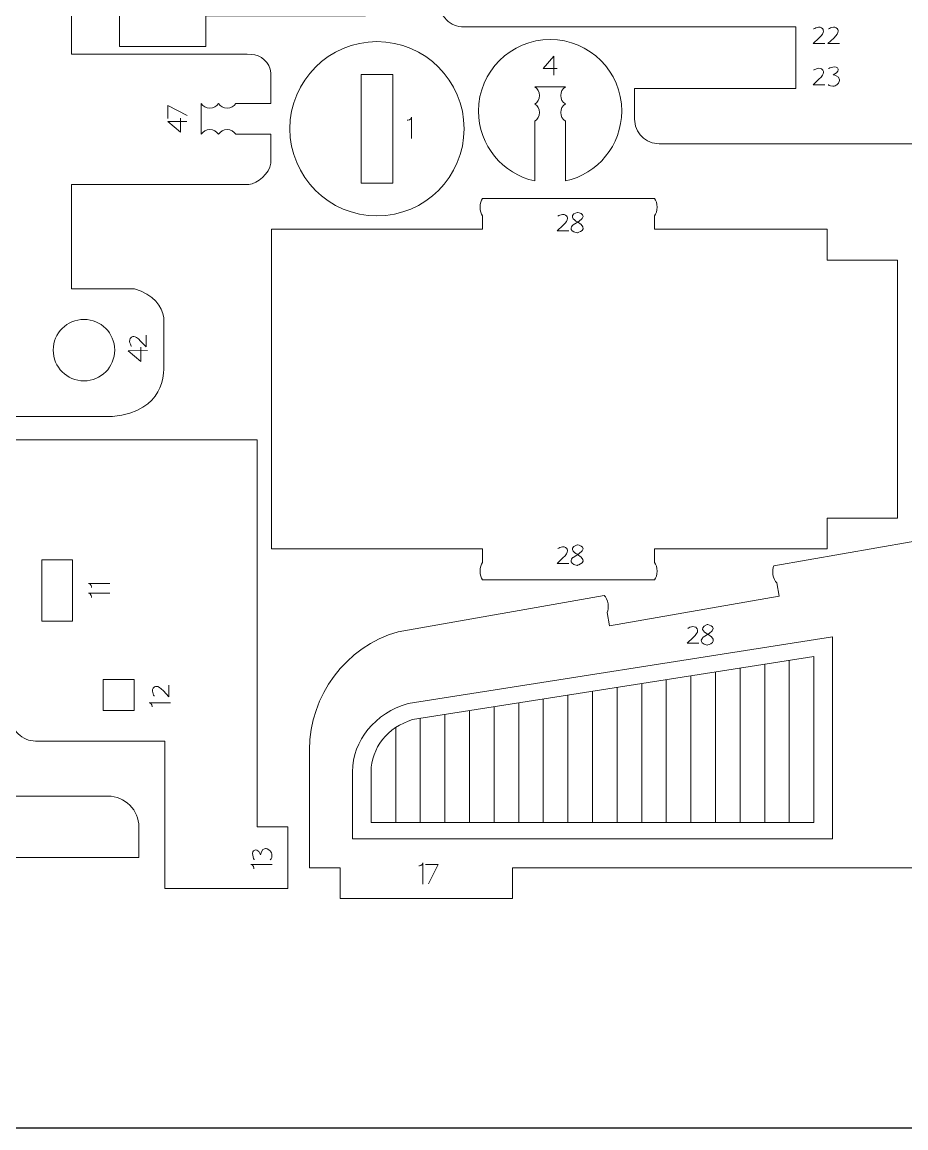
# Model space of a CAD drawing. Header units: centimetres. Extents: x -25 to 25, y -32.5 to 32.5.
# Drawn here: x -1.99 to 6.72, y -32.5 to -21.6 of the extents above; entities that cross this region are included whole.
import ezdxf

# ---------------------------------------------------------------- set-up
doc = ezdxf.new("R2010")
doc.units = ezdxf.units.CM
doc.header["$MEASUREMENT"] = 0
doc.layers.add('Capa 1', color=7, linetype='Continuous')

msp = doc.modelspace()

# ---------------------------------------------------------------- linework, layer by layer
at = {"layer": 'Capa 1', "color": 254}
msp.add_lwpolyline([(-25, -32.5), (25, -32.5), (25, 32.5), (-25, 32.5), (-25, -32.5)], close=True, dxfattribs=at)
at = {"layer": 'Capa 1', "color": 250, "lineweight": 20}
for points in [[(-1.49818, -21.91744), (-1.49818, -21.91744), (-1.49818, -12.53607), (-1.49818, -12.53607)], [(-0.22167, -22.40327), (-0.22167, -22.40327), (-0.22183, -22.70628), (-0.22183, -22.70628)], [(-4.51948, -25.7183), (-4.51948, -25.7183), (0.32824, -25.7183), (0.32824, -25.7183)]]:
    msp.add_open_spline(points, degree=3, dxfattribs=at)
at = {"layer": 'Capa 1', "color": 18, "lineweight": 9}
for points, knots in [([(4.0482, -17.89101), (4.0482, -17.89101), (4.0482, -17.58805), (4.0482, -17.58805), (4.0482, -17.58805), (4.04825, -17.52372), (4.07384, -17.46206), (4.11937, -17.41661), (4.11937, -17.41661), (4.16486, -17.37111), (4.22627, -17.34561), (4.2906, -17.34565), (4.2906, -17.34565), (4.2906, -17.34565), (7.33471, -17.34565), (7.33471, -17.34565), (7.33471, -17.34565), (7.39904, -17.34569), (7.4607, -17.37128), (7.50615, -17.41682), (7.50615, -17.41682), (7.5516, -17.46231), (7.57715, -17.52372), (7.57711, -17.58805), (7.57711, -17.58805), (7.57711, -17.58805), (7.57711, -22.55698), (7.57711, -22.55698), (7.57711, -22.55698), (7.57707, -22.62131), (7.55148, -22.68297), (7.50594, -22.72842), (7.50594, -22.72842), (7.46045, -22.77387), (7.39904, -22.79942), (7.33471, -22.79938), (7.33471, -22.79938), (7.33471, -22.79938), (4.2906, -22.79938), (4.2906, -22.79938), (4.2906, -22.79938), (4.22627, -22.79934), (4.16461, -22.77375), (4.11916, -22.72821), (4.11916, -22.72821), (4.07367, -22.68272), (4.04816, -22.62131), (4.0482, -22.55698), (4.0482, -22.55698), (4.0482, -22.55698), (4.0482, -22.25398), (4.0482, -22.25398), (4.0482, -22.25398), (4.0482, -22.25398), (5.63798, -22.25398), (5.63798, -22.25398), (5.63798, -22.25398), (5.63798, -22.25398), (5.63798, -21.64802), (5.63798, -21.64802), (5.63798, -21.64802), (5.63798, -21.64802), (2.36578, -21.64802), (2.36578, -21.64802), (2.36578, -21.64802), (2.30145, -21.64797), (2.23979, -21.62238), (2.19429, -21.57689), (2.19429, -21.57689), (2.14884, -21.53136), (2.12334, -21.46995), (2.12338, -21.40566), (2.12338, -21.40566), (2.12338, -21.40566), (2.12338, -18.73937), (2.12338, -18.73937), (2.12338, -18.73937), (2.12342, -18.67504), (2.14901, -18.61338), (2.19455, -18.56793), (2.19455, -18.56793), (2.24004, -18.52248), (2.30145, -18.49697), (2.36578, -18.49701), (2.36578, -18.49701), (2.36578, -18.49701), (5.63798, -18.49701), (5.63798, -18.49701), (5.63798, -18.49701), (5.63798, -18.49701), (5.63798, -17.89101), (5.63798, -17.89101), (5.63798, -17.89101), (5.63798, -17.89101), (4.0482, -17.89101), (4.0482, -17.89101)], [0, 0, 0, 0, 0.04, 0.04, 0.04, 0.04, 0.08, 0.08, 0.08, 0.08, 0.12, 0.12, 0.12, 0.12, 0.16, 0.16, 0.16, 0.16, 0.2, 0.2, 0.2, 0.2, 0.24, 0.24, 0.24, 0.24, 0.28, 0.28, 0.28, 0.28, 0.32, 0.32, 0.32, 0.32, 0.36, 0.36, 0.36, 0.36, 0.4, 0.4, 0.4, 0.4, 0.44, 0.44, 0.44, 0.44, 0.48, 0.48, 0.48, 0.48, 0.52, 0.52, 0.52, 0.52, 0.56, 0.56, 0.56, 0.56, 0.6, 0.6, 0.6, 0.6, 0.64, 0.64, 0.64, 0.64, 0.68, 0.68, 0.68, 0.68, 0.72, 0.72, 0.72, 0.72, 0.76, 0.76, 0.76, 0.76, 0.8, 0.8, 0.8, 0.8, 0.84, 0.84, 0.84, 0.84, 0.88, 0.88, 0.88, 0.88, 0.92, 0.92, 0.92, 0.92, 1, 1, 1, 1]), ([(5.42021, -26.9599), (5.42021, -26.9599), (7.45113, -26.60355), (7.45113, -26.60355), (7.45113, -26.60355), (7.45113, -26.60355), (8.55526, -22.48299), (8.55526, -22.48299), (8.55526, -22.48299), (8.55526, -22.48299), (8.33785, -21.90126), (8.33785, -21.90126), (8.33785, -21.90126), (8.30997, -21.82695), (8.32028, -21.74369), (8.36544, -21.67842), (8.36544, -21.67842), (8.41059, -21.61311), (8.48553, -21.57411), (8.56489, -21.57403), (8.56489, -21.57403), (8.56489, -21.57403), (13.26842, -21.57403), (13.26842, -21.57403), (13.26842, -21.57403), (13.33267, -21.57398), (13.39433, -21.59945), (13.43978, -21.64485), (13.43978, -21.64485), (13.48523, -21.69026), (13.51077, -21.75218), (13.51082, -21.81643), (13.51082, -21.81643), (13.51082, -21.81643), (13.51082, -21.87699), (13.51082, -21.87699), (13.51082, -21.87699), (13.51082, -21.87699), (11.93529, -21.87699), (11.93529, -21.87699), (11.93529, -21.87699), (11.93529, -21.87699), (11.93529, -22.17999), (11.93529, -22.17999), (11.93529, -22.17999), (11.93529, -22.17999), (13.51082, -22.17999), (13.51082, -22.17999), (13.51082, -22.17999), (13.51082, -22.17999), (13.51082, -26.39964), (13.51082, -26.39964), (13.51082, -26.39964), (13.51082, -26.42455), (13.52355, -26.44768), (13.54455, -26.46105), (13.54455, -26.46105), (13.54455, -26.46105), (14.1607, -26.85245), (14.1607, -26.85245), (14.1607, -26.85245), (14.51064, -27.07469), (14.72269, -27.46087), (14.72278, -27.87544), (14.72278, -27.87544), (14.72278, -27.87544), (14.72278, -29.9364), (14.72278, -29.9364), (14.72278, -29.9364), (14.72278, -29.9364), (13.51082, -29.9364), (13.51082, -29.9364), (13.51082, -29.9364), (13.51082, -29.9364), (13.51082, -29.08804), (13.51082, -29.08804), (13.51082, -29.08804), (13.51082, -29.08804), (13.20786, -29.08804), (13.20786, -29.08804), (13.20786, -29.08804), (13.20786, -29.08804), (13.20786, -29.9364), (13.20786, -29.9364), (13.20786, -29.9364), (13.20786, -29.9364), (12.84426, -29.9364), (12.84426, -29.9364), (12.84426, -29.9364), (12.84426, -29.9364), (12.84426, -30.2394), (12.84426, -30.2394), (12.84426, -30.2394), (12.84426, -30.2394), (11.14753, -30.2394), (11.14753, -30.2394), (11.14753, -30.2394), (11.14753, -30.2394), (11.14753, -29.9364), (11.14753, -29.9364), (11.14753, -29.9364), (11.14753, -29.9364), (7.75413, -29.9364), (7.75413, -29.9364), (7.75413, -29.9364), (7.75413, -29.9364), (7.75413, -29.08804), (7.75413, -29.08804), (7.75413, -29.08804), (7.75413, -29.08804), (7.45113, -29.08804), (7.45113, -29.08804), (7.45113, -29.08804), (7.45113, -29.08804), (7.45113, -29.9364), (7.45113, -29.9364), (7.45113, -29.9364), (7.45113, -29.9364), (2.8458, -29.9364), (2.8458, -29.9364), (2.8458, -29.9364), (2.8458, -29.9364), (2.8458, -30.2394), (2.8458, -30.2394), (2.8458, -30.2394), (2.8458, -30.2394), (1.14908, -30.2394), (1.14908, -30.2394), (1.14908, -30.2394), (1.14908, -30.2394), (1.14908, -29.9364), (1.14908, -29.9364), (1.14908, -29.9364), (1.14908, -29.9364), (0.84608, -29.9364), (0.84608, -29.9364), (0.84608, -29.9364), (0.84608, -29.9364), (0.84608, -28.77273), (0.84608, -28.77273), (0.84608, -28.77273), (0.84591, -28.23454), (1.20158, -27.76056), (1.71808, -27.60944), (1.71808, -27.60944), (1.71808, -27.60944), (3.74904, -27.2531), (3.74904, -27.2531)], [0, 0, 0, 0, 0.02631579, 0.02631579, 0.02631579, 0.02631579, 0.05263158, 0.05263158, 0.05263158, 0.05263158, 0.07894737, 0.07894737, 0.07894737, 0.07894737, 0.10526316, 0.10526316, 0.10526316, 0.10526316, 0.13157895, 0.13157895, 0.13157895, 0.13157895, 0.15789474, 0.15789474, 0.15789474, 0.15789474, 0.18421053, 0.18421053, 0.18421053, 0.18421053, 0.21052632, 0.21052632, 0.21052632, 0.21052632, 0.23684211, 0.23684211, 0.23684211, 0.23684211, 0.26315789, 0.26315789, 0.26315789, 0.26315789, 0.28947368, 0.28947368, 0.28947368, 0.28947368, 0.31578947, 0.31578947, 0.31578947, 0.31578947, 0.34210526, 0.34210526, 0.34210526, 0.34210526, 0.36842105, 0.36842105, 0.36842105, 0.36842105, 0.39473684, 0.39473684, 0.39473684, 0.39473684, 0.42105263, 0.42105263, 0.42105263, 0.42105263, 0.44736842, 0.44736842, 0.44736842, 0.44736842, 0.47368421, 0.47368421, 0.47368421, 0.47368421, 0.5, 0.5, 0.5, 0.5, 0.52631579, 0.52631579, 0.52631579, 0.52631579, 0.55263158, 0.55263158, 0.55263158, 0.55263158, 0.57894737, 0.57894737, 0.57894737, 0.57894737, 0.60526316, 0.60526316, 0.60526316, 0.60526316, 0.63157895, 0.63157895, 0.63157895, 0.63157895, 0.65789474, 0.65789474, 0.65789474, 0.65789474, 0.68421053, 0.68421053, 0.68421053, 0.68421053, 0.71052632, 0.71052632, 0.71052632, 0.71052632, 0.73684211, 0.73684211, 0.73684211, 0.73684211, 0.76315789, 0.76315789, 0.76315789, 0.76315789, 0.78947368, 0.78947368, 0.78947368, 0.78947368, 0.81578947, 0.81578947, 0.81578947, 0.81578947, 0.84210526, 0.84210526, 0.84210526, 0.84210526, 0.86842105, 0.86842105, 0.86842105, 0.86842105, 0.89473684, 0.89473684, 0.89473684, 0.89473684, 0.92105263, 0.92105263, 0.92105263, 0.92105263, 0.94736842, 0.94736842, 0.94736842, 0.94736842, 1, 1, 1, 1]), ([(2.54957, -23.3396), (2.53558, -23.35756), (2.52631, -23.38895), (2.52631, -23.42467), (2.52631, -23.42467), (2.52631, -23.46038), (2.53558, -23.49177), (2.54957, -23.50973)], [0, 0, 0, 0, 0.33333333, 0.33333333, 0.33333333, 0.33333333, 1, 1, 1, 1]), ([(4.24625, -23.3396), (4.26024, -23.35756), (4.26951, -23.38895), (4.26951, -23.42467), (4.26951, -23.42467), (4.26951, -23.46038), (4.26024, -23.49177), (4.24625, -23.50973)], [0, 0, 0, 0, 0.33333333, 0.33333333, 0.33333333, 0.33333333, 1, 1, 1, 1]), ([(2.54957, -23.50973), (2.54957, -23.50973), (2.54957, -23.6426), (2.54957, -23.6426), (2.54957, -23.6426), (2.54957, -23.6426), (0.47002, -23.6426), (0.47002, -23.6426), (0.47002, -23.6426), (0.47002, -23.6426), (0.47002, -26.7936), (0.47002, -26.7936), (0.47002, -26.7936), (0.47002, -26.7936), (2.54957, -26.7936), (2.54957, -26.7936), (2.54957, -26.7936), (2.54957, -26.7936), (2.54957, -26.92647), (2.54957, -26.92647)], [0, 0, 0, 0, 0.16666667, 0.16666667, 0.16666667, 0.16666667, 0.33333333, 0.33333333, 0.33333333, 0.33333333, 0.5, 0.5, 0.5, 0.5, 0.66666667, 0.66666667, 0.66666667, 0.66666667, 1, 1, 1, 1]), ([(4.24625, -26.92647), (4.24625, -26.92647), (4.24625, -26.7936), (4.24625, -26.7936), (4.24625, -26.7936), (4.24625, -26.7936), (5.94747, -26.7936), (5.94747, -26.7936), (5.94747, -26.7936), (5.94747, -26.7936), (5.94747, -26.49064), (5.94747, -26.49064), (5.94747, -26.49064), (5.94747, -26.49064), (6.6403, -26.49064), (6.6403, -26.49064), (6.6403, -26.49064), (6.6403, -26.49064), (6.6403, -23.94556), (6.6403, -23.94556), (6.6403, -23.94556), (6.6403, -23.94556), (5.94747, -23.94556), (5.94747, -23.94556), (5.94747, -23.94556), (5.94747, -23.94556), (5.94747, -23.6426), (5.94747, -23.6426), (5.94747, -23.6426), (5.94747, -23.6426), (4.24625, -23.6426), (4.24625, -23.6426), (4.24625, -23.6426), (4.24625, -23.6426), (4.24625, -23.50973), (4.24625, -23.50973)], [0, 0, 0, 0, 0.1, 0.1, 0.1, 0.1, 0.2, 0.2, 0.2, 0.2, 0.3, 0.3, 0.3, 0.3, 0.4, 0.4, 0.4, 0.4, 0.5, 0.5, 0.5, 0.5, 0.6, 0.6, 0.6, 0.6, 0.7, 0.7, 0.7, 0.7, 0.8, 0.8, 0.8, 0.8, 1, 1, 1, 1]), ([(-4.51948, -25.7183), (-4.51948, -25.7183), (-4.51948, -26.0819), (-4.51948, -26.0819), (-4.51948, -26.0819), (-4.51944, -26.14619), (-4.49385, -26.2079), (-4.44836, -26.25335), (-4.44836, -26.25335), (-4.40282, -26.2988), (-4.34142, -26.3243), (-4.27712, -26.32426), (-4.27712, -26.32426), (-4.27712, -26.32426), (-2.09564, -26.62726), (-2.09564, -26.62726), (-2.09564, -26.62726), (-2.09564, -26.62726), (-2.09564, -28.44514), (-2.09564, -28.44514), (-2.09564, -28.44514), (-2.0956, -28.50948), (-2.07001, -28.57114), (-2.02447, -28.61663), (-2.02447, -28.61663), (-1.97898, -28.66208), (-1.91758, -28.68759), (-1.85324, -28.68754), (-1.85324, -28.68754), (-1.85324, -28.68754), (-0.58072, -28.68754), (-0.58072, -28.68754), (-0.58072, -28.68754), (-0.58072, -29.23339), (-0.58072, -29.59353), (-0.58072, -30.1394), (-0.58072, -30.1394), (-0.58072, -30.1394), (0.63124, -30.1394), (0.63124, -30.1394), (0.63124, -30.1394), (0.63124, -30.1394), (0.63124, -29.5334), (0.63124, -29.5334), (0.63124, -29.5334), (0.63124, -29.5334), (0.32824, -29.5334), (0.32824, -29.5334), (0.32824, -29.5334), (0.32824, -29.5334), (0.32824, -25.7183), (0.32824, -25.7183)], [0, 0, 0, 0, 0.07142857, 0.07142857, 0.07142857, 0.07142857, 0.14285714, 0.14285714, 0.14285714, 0.14285714, 0.21428571, 0.21428571, 0.21428571, 0.21428571, 0.28571429, 0.28571429, 0.28571429, 0.28571429, 0.35714286, 0.35714286, 0.35714286, 0.35714286, 0.42857143, 0.42857143, 0.42857143, 0.42857143, 0.5, 0.5, 0.5, 0.5, 0.57142857, 0.57142857, 0.57142857, 0.57142857, 0.64285714, 0.64285714, 0.64285714, 0.64285714, 0.71428571, 0.71428571, 0.71428571, 0.71428571, 0.78571429, 0.78571429, 0.78571429, 0.78571429, 0.85714286, 0.85714286, 0.85714286, 0.85714286, 1, 1, 1, 1]), ([(-1.79264, -27.50592), (-1.79264, -27.50592), (-1.79264, -26.89992), (-1.79264, -26.89992), (-1.79264, -26.89992), (-1.79264, -26.89992), (-1.48964, -26.89992), (-1.48964, -26.89992), (-1.48964, -26.89992), (-1.48964, -26.89992), (-1.48964, -27.50592), (-1.48964, -27.50592), (-1.48964, -27.50592), (-1.48964, -27.50592), (-1.79264, -27.50592), (-1.79264, -27.50592)], [0, 0, 0, 0, 0.2, 0.2, 0.2, 0.2, 0.4, 0.4, 0.4, 0.4, 0.6, 0.6, 0.6, 0.6, 1, 1, 1, 1]), ([(2.54957, -26.92647), (2.53558, -26.94443), (2.52631, -26.97582), (2.52631, -27.01154), (2.52631, -27.01154), (2.52631, -27.04725), (2.53558, -27.07864), (2.54957, -27.0966)], [0, 0, 0, 0, 0.33333333, 0.33333333, 0.33333333, 0.33333333, 1, 1, 1, 1]), ([(4.24625, -26.92647), (4.26024, -26.94443), (4.26951, -26.97582), (4.26951, -27.01154), (4.26951, -27.01154), (4.26951, -27.04725), (4.26024, -27.07864), (4.24625, -27.0966)], [0, 0, 0, 0, 0.33333333, 0.33333333, 0.33333333, 0.33333333, 1, 1, 1, 1]), ([(5.42021, -26.9599), (5.40956, -26.98002), (5.4059, -27.01255), (5.41211, -27.04772), (5.41211, -27.04772), (5.41833, -27.08289), (5.43292, -27.11218), (5.44982, -27.12743)], [0, 0, 0, 0, 0.33333333, 0.33333333, 0.33333333, 0.33333333, 1, 1, 1, 1]), ([(3.77866, -27.42064), (3.77866, -27.42064), (3.80136, -27.55152), (3.80136, -27.55152), (3.80136, -27.55152), (3.80136, -27.55152), (5.47254, -27.25832), (5.47254, -27.25832), (5.47254, -27.25832), (5.47254, -27.25832), (5.44983, -27.12744), (5.44983, -27.12744)], [0, 0, 0, 0, 0.25, 0.25, 0.25, 0.25, 0.5, 0.5, 0.5, 0.5, 1, 1, 1, 1]), ([(3.74904, -27.2531), (3.76594, -27.26835), (3.78053, -27.29764), (3.78675, -27.33282), (3.78675, -27.33282), (3.79297, -27.36798), (3.7893, -27.40051), (3.77865, -27.42063)], [0, 0, 0, 0, 0.33333333, 0.33333333, 0.33333333, 0.33333333, 1, 1, 1, 1]), ([(-1.18668, -28.38454), (-1.18668, -28.38454), (-1.18668, -28.08158), (-1.18668, -28.08158), (-1.18668, -28.08158), (-1.18668, -28.08158), (-0.88368, -28.08158), (-0.88368, -28.08158), (-0.88368, -28.08158), (-0.88368, -28.08158), (-0.88368, -28.38454), (-0.88368, -28.38454), (-0.88368, -28.38454), (-0.88368, -28.38454), (-1.18668, -28.38454), (-1.18668, -28.38454)], [0, 0, 0, 0, 0.2, 0.2, 0.2, 0.2, 0.4, 0.4, 0.4, 0.4, 0.6, 0.6, 0.6, 0.6, 1, 1, 1, 1])]:
    msp.add_open_spline(points, degree=3, knots=knots, dxfattribs=at)
at = {"layer": 'Capa 1', "color": 250, "lineweight": 9}
for points, knots in [([(1.99942, -18.69102), (1.99942, -18.69102), (1.39809, -18.69102), (1.39809, -18.69102), (1.39809, -18.69102), (1.39809, -18.69102), (1.39809, -18.38802), (1.39809, -18.38802), (1.39809, -18.38802), (1.39809, -18.38802), (-0.17743, -18.38802), (-0.17743, -18.38802), (-0.17743, -18.38802), (-0.17743, -18.38802), (-0.17743, -18.08502), (-0.17743, -18.08502), (-0.17743, -18.08502), (-0.17743, -18.08502), (-1.02575, -18.08502), (-1.02575, -18.08502), (-1.02575, -18.08502), (-1.02575, -18.08502), (-1.02575, -19.05458), (-1.02575, -19.05458), (-1.02575, -19.05458), (-1.02575, -19.05458), (-1.32875, -19.05458), (-1.32875, -19.05458), (-1.32875, -19.05458), (-1.32875, -19.05458), (-1.32875, -20.87251), (-1.32875, -20.87251), (-1.32875, -20.87251), (-1.32875, -20.87251), (-1.02575, -20.87251), (-1.02575, -20.87251), (-1.02575, -20.87251), (-1.02575, -20.87251), (-1.02575, -21.84203), (-1.02575, -21.84203), (-1.02575, -21.84203), (-1.02575, -21.84203), (-0.17743, -21.84203), (-0.17743, -21.84203), (-0.17743, -21.84203), (-0.17743, -21.84203), (-0.17743, -21.53907), (-0.17743, -21.53907), (-0.17743, -21.53907), (-0.17743, -21.53907), (1.39809, -21.53907), (1.39809, -21.53907), (1.39809, -21.53907), (1.39809, -21.53907), (1.39809, -21.23607), (1.39809, -21.23607), (1.39809, -21.23607), (1.39809, -21.23607), (1.99942, -21.23607), (1.99942, -21.23607), (1.99942, -21.23607), (1.99942, -21.23607), (1.99942, -18.69102), (1.99942, -18.69102)], [0, 0, 0, 0, 0.05882353, 0.05882353, 0.05882353, 0.05882353, 0.11764706, 0.11764706, 0.11764706, 0.11764706, 0.17647059, 0.17647059, 0.17647059, 0.17647059, 0.23529412, 0.23529412, 0.23529412, 0.23529412, 0.29411765, 0.29411765, 0.29411765, 0.29411765, 0.35294118, 0.35294118, 0.35294118, 0.35294118, 0.41176471, 0.41176471, 0.41176471, 0.41176471, 0.47058824, 0.47058824, 0.47058824, 0.47058824, 0.52941176, 0.52941176, 0.52941176, 0.52941176, 0.58823529, 0.58823529, 0.58823529, 0.58823529, 0.64705882, 0.64705882, 0.64705882, 0.64705882, 0.70588235, 0.70588235, 0.70588235, 0.70588235, 0.76470588, 0.76470588, 0.76470588, 0.76470588, 0.82352941, 0.82352941, 0.82352941, 0.82352941, 0.88235294, 0.88235294, 0.88235294, 0.88235294, 1, 1, 1, 1]), ([(0.65177, -22.65157), (0.65177, -22.17744), (1.03613, -21.79308), (1.51027, -21.79308), (1.51027, -21.79308), (1.9844, -21.79308), (2.36877, -22.17744), (2.36877, -22.65157), (2.36877, -22.65157), (2.36877, -23.1257), (1.9844, -23.51008), (1.51027, -23.51008), (1.51027, -23.51008), (1.03613, -23.51008), (0.65177, -23.1257), (0.65177, -22.65157)], [0, 0, 0, 0, 0.2, 0.2, 0.2, 0.2, 0.4, 0.4, 0.4, 0.4, 0.6, 0.6, 0.6, 0.6, 1, 1, 1, 1]), ([(3.36636, -22.57585), (3.36636, -22.57585), (3.36636, -23.16638), (3.36636, -23.16638), (3.36636, -23.16638), (3.68396, -23.09761), (3.92192, -22.81505), (3.92192, -22.47686), (3.92192, -22.47686), (3.92192, -22.08718), (3.60603, -21.7713), (3.21636, -21.7713), (3.21636, -21.7713), (2.82669, -21.7713), (2.5108, -22.08718), (2.5108, -22.47686), (2.5108, -22.47686), (2.5108, -22.81505), (2.74876, -23.09762), (3.06636, -23.16638), (3.06636, -23.16638), (3.06636, -23.16638), (3.06635, -22.57601), (3.06635, -22.57601)], [0, 0, 0, 0, 0.14285714, 0.14285714, 0.14285714, 0.14285714, 0.28571429, 0.28571429, 0.28571429, 0.28571429, 0.42857143, 0.42857143, 0.42857143, 0.42857143, 0.57142857, 0.57142857, 0.57142857, 0.57142857, 0.71428571, 0.71428571, 0.71428571, 0.71428571, 1, 1, 1, 1]), ([(1.66682, -22.11627), (1.66682, -22.11627), (1.66682, -23.18688), (1.66682, -23.18688), (1.66682, -23.18688), (1.66682, -23.18688), (1.35372, -23.18688), (1.35372, -23.18688), (1.35372, -23.18688), (1.35372, -23.18688), (1.35372, -22.11627), (1.35372, -22.11627), (1.35372, -22.11627), (1.35372, -22.11627), (1.66682, -22.11627), (1.66682, -22.11627)], [0, 0, 0, 0, 0.2, 0.2, 0.2, 0.2, 0.4, 0.4, 0.4, 0.4, 0.6, 0.6, 0.6, 0.6, 1, 1, 1, 1])]:
    msp.add_open_spline(points, degree=3, knots=knots, dxfattribs=at)
at = {"layer": 'Capa 1', "color": 22, "lineweight": 5}
for points, knots in [([(5.81285, -21.66749), (5.81285, -21.66749), (5.87468, -21.62668), (5.90184, -21.66749), (5.90184, -21.66749), (5.90184, -21.66749), (5.93276, -21.69839), (5.86477, -21.75773)], [0, 0, 0, 0, 0.33333333, 0.33333333, 0.33333333, 0.33333333, 1, 1, 1, 1]), ([(5.95868, -21.66749), (5.95868, -21.66749), (6.02051, -21.62668), (6.04767, -21.66749), (6.04767, -21.66749), (6.04767, -21.66749), (6.07859, -21.69839), (6.0106, -21.75773)], [0, 0, 0, 0, 0.33333333, 0.33333333, 0.33333333, 0.33333333, 1, 1, 1, 1]), ([(5.86477, -21.75773), (5.86477, -21.75773), (5.80669, -21.81211), (5.80669, -21.81211), (5.80669, -21.81211), (5.80669, -21.81211), (5.92201, -21.81211), (5.92201, -21.81211)], [0, 0, 0, 0, 0.33333333, 0.33333333, 0.33333333, 0.33333333, 1, 1, 1, 1]), ([(6.0106, -21.75773), (6.0106, -21.75773), (5.95252, -21.81211), (5.95252, -21.81211), (5.95252, -21.81211), (5.95252, -21.81211), (6.06784, -21.81211), (6.06784, -21.81211)], [0, 0, 0, 0, 0.33333333, 0.33333333, 0.33333333, 0.33333333, 1, 1, 1, 1]), ([(3.28618, -22.0587), (3.28618, -22.0587), (3.14652, -22.0587), (3.14652, -22.0587), (3.14652, -22.0587), (3.14652, -22.0587), (3.25157, -21.93509), (3.25157, -21.93509), (3.25157, -21.93509), (3.25157, -21.93509), (3.25278, -22.123), (3.25278, -22.123)], [0, 0, 0, 0, 0.25, 0.25, 0.25, 0.25, 0.5, 0.5, 0.5, 0.5, 1, 1, 1, 1]), ([(5.95756, -22.21495), (5.95756, -22.21495), (5.96479, -22.23343), (6.00084, -22.23223), (6.00084, -22.23223), (6.01955, -22.23161), (6.03295, -22.22492), (6.04267, -22.21727), (6.04267, -22.21727), (6.06637, -22.19857), (6.06759, -22.16953), (6.06759, -22.16953), (6.06759, -22.16953), (6.06637, -22.12782), (6.00515, -22.11978), (6.00515, -22.11978), (6.00515, -22.11978), (6.06511, -22.09749), (6.05274, -22.06536), (6.05274, -22.06536), (6.05274, -22.06536), (6.0441, -22.01593), (5.95756, -22.05792), (5.95756, -22.05792)], [0, 0, 0, 0, 0.14285714, 0.14285714, 0.14285714, 0.14285714, 0.28571429, 0.28571429, 0.28571429, 0.28571429, 0.42857143, 0.42857143, 0.42857143, 0.42857143, 0.57142857, 0.57142857, 0.57142857, 0.57142857, 0.71428571, 0.71428571, 0.71428571, 0.71428571, 1, 1, 1, 1]), ([(5.8131, -22.07355), (5.8131, -22.07355), (5.87493, -22.03274), (5.90209, -22.07355), (5.90209, -22.07355), (5.90209, -22.07355), (5.93301, -22.10445), (5.86502, -22.16379)], [0, 0, 0, 0, 0.33333333, 0.33333333, 0.33333333, 0.33333333, 1, 1, 1, 1]), ([(5.86502, -22.16379), (5.86502, -22.16379), (5.80694, -22.21817), (5.80694, -22.21817), (5.80694, -22.21817), (5.80694, -22.21817), (5.92226, -22.21817), (5.92226, -22.21817)], [0, 0, 0, 0, 0.33333333, 0.33333333, 0.33333333, 0.33333333, 1, 1, 1, 1]), ([(-0.55053, -22.54917), (-0.55053, -22.54917), (-0.55053, -22.42391), (-0.55053, -22.42391), (-0.55053, -22.42391), (-0.55053, -22.42391), (-0.36095, -22.52113), (-0.36095, -22.52113)], [0, 0, 0, 0, 0.33333333, 0.33333333, 0.33333333, 0.33333333, 1, 1, 1, 1]), ([(-0.42609, -22.54584), (-0.42609, -22.54584), (-0.42609, -22.6855), (-0.42609, -22.6855), (-0.42609, -22.6855), (-0.42609, -22.6855), (-0.5497, -22.58045), (-0.5497, -22.58045), (-0.5497, -22.58045), (-0.5497, -22.58045), (-0.36179, -22.57924), (-0.36179, -22.57924)], [0, 0, 0, 0, 0.25, 0.25, 0.25, 0.25, 0.5, 0.5, 0.5, 0.5, 1, 1, 1, 1]), ([(3.29061, -23.51388), (3.29061, -23.51388), (3.35244, -23.47307), (3.3796, -23.51388), (3.3796, -23.51388), (3.3796, -23.51388), (3.41052, -23.54478), (3.34253, -23.60412)], [0, 0, 0, 0, 0.33333333, 0.33333333, 0.33333333, 0.33333333, 1, 1, 1, 1]), ([(3.48597, -23.56987), (3.48597, -23.56987), (3.37416, -23.51616), (3.48123, -23.47569), (3.48123, -23.47569), (3.48123, -23.47569), (3.63793, -23.49687), (3.44192, -23.59954), (3.44192, -23.59954), (3.44192, -23.59954), (3.37826, -23.65491), (3.48157, -23.67855), (3.48157, -23.67855), (3.48157, -23.67855), (3.61498, -23.64725), (3.48597, -23.56987)], [0, 0, 0, 0, 0.2, 0.2, 0.2, 0.2, 0.4, 0.4, 0.4, 0.4, 0.6, 0.6, 0.6, 0.6, 1, 1, 1, 1]), ([(3.34253, -23.60412), (3.34253, -23.60412), (3.28445, -23.6585), (3.28445, -23.6585), (3.28445, -23.6585), (3.28445, -23.6585), (3.39977, -23.6585), (3.39977, -23.6585)], [0, 0, 0, 0, 0.33333333, 0.33333333, 0.33333333, 0.33333333, 1, 1, 1, 1]), ([(-0.9089, -24.79614), (-0.9089, -24.79614), (-0.94971, -24.73431), (-0.9089, -24.70715), (-0.9089, -24.70715), (-0.9089, -24.70715), (-0.878, -24.67623), (-0.81866, -24.74422)], [0, 0, 0, 0, 0.33333333, 0.33333333, 0.33333333, 0.33333333, 1, 1, 1, 1]), ([(-0.81866, -24.74422), (-0.81866, -24.74422), (-0.76428, -24.8023), (-0.76428, -24.8023), (-0.76428, -24.8023), (-0.76428, -24.8023), (-0.76428, -24.68698), (-0.76428, -24.68698)], [0, 0, 0, 0, 0.33333333, 0.33333333, 0.33333333, 0.33333333, 1, 1, 1, 1]), ([(-0.81601, -24.8047), (-0.81601, -24.8047), (-0.81601, -24.94436), (-0.81601, -24.94436), (-0.81601, -24.94436), (-0.81601, -24.94436), (-0.93962, -24.83931), (-0.93962, -24.83931), (-0.93962, -24.83931), (-0.93962, -24.83931), (-0.75171, -24.8381), (-0.75171, -24.8381)], [0, 0, 0, 0, 0.25, 0.25, 0.25, 0.25, 0.5, 0.5, 0.5, 0.5, 1, 1, 1, 1]), ([(3.29061, -26.7906), (3.29061, -26.7906), (3.35244, -26.74979), (3.3796, -26.7906), (3.3796, -26.7906), (3.3796, -26.7906), (3.41052, -26.8215), (3.34253, -26.88084)], [0, 0, 0, 0, 0.33333333, 0.33333333, 0.33333333, 0.33333333, 1, 1, 1, 1]), ([(3.48597, -26.84659), (3.48597, -26.84659), (3.37416, -26.79288), (3.48123, -26.75241), (3.48123, -26.75241), (3.48123, -26.75241), (3.63793, -26.77359), (3.44192, -26.87626), (3.44192, -26.87626), (3.44192, -26.87626), (3.37826, -26.93163), (3.48157, -26.95527), (3.48157, -26.95527), (3.48157, -26.95527), (3.61498, -26.92397), (3.48597, -26.84659)], [0, 0, 0, 0, 0.2, 0.2, 0.2, 0.2, 0.4, 0.4, 0.4, 0.4, 0.6, 0.6, 0.6, 0.6, 1, 1, 1, 1]), ([(3.34253, -26.88084), (3.34253, -26.88084), (3.28445, -26.93522), (3.28445, -26.93522), (3.28445, -26.93522), (3.28445, -26.93522), (3.39977, -26.93522), (3.39977, -26.93522)], [0, 0, 0, 0, 0.33333333, 0.33333333, 0.33333333, 0.33333333, 1, 1, 1, 1]), ([(4.57325, -27.57679), (4.57325, -27.57679), (4.63508, -27.53598), (4.66224, -27.57679), (4.66224, -27.57679), (4.66224, -27.57679), (4.69316, -27.60769), (4.62517, -27.66703)], [0, 0, 0, 0, 0.33333333, 0.33333333, 0.33333333, 0.33333333, 1, 1, 1, 1]), ([(4.76861, -27.63278), (4.76861, -27.63278), (4.6568, -27.57907), (4.76387, -27.5386), (4.76387, -27.5386), (4.76387, -27.5386), (4.92057, -27.55978), (4.72456, -27.66245), (4.72456, -27.66245), (4.72456, -27.66245), (4.6609, -27.71782), (4.76421, -27.74146), (4.76421, -27.74146), (4.76421, -27.74146), (4.89762, -27.71016), (4.76861, -27.63278)], [0, 0, 0, 0, 0.2, 0.2, 0.2, 0.2, 0.4, 0.4, 0.4, 0.4, 0.6, 0.6, 0.6, 0.6, 1, 1, 1, 1]), ([(4.62517, -27.66703), (4.62517, -27.66703), (4.56709, -27.72141), (4.56709, -27.72141), (4.56709, -27.72141), (4.56709, -27.72141), (4.68241, -27.72141), (4.68241, -27.72141)], [0, 0, 0, 0, 0.33333333, 0.33333333, 0.33333333, 0.33333333, 1, 1, 1, 1]), ([(-0.68437, -28.24394), (-0.68437, -28.24394), (-0.72518, -28.18211), (-0.68437, -28.15495), (-0.68437, -28.15495), (-0.68437, -28.15495), (-0.65347, -28.12403), (-0.59413, -28.19202)], [0, 0, 0, 0, 0.33333333, 0.33333333, 0.33333333, 0.33333333, 1, 1, 1, 1]), ([(-0.59413, -28.19202), (-0.59413, -28.19202), (-0.53975, -28.2501), (-0.53975, -28.2501), (-0.53975, -28.2501), (-0.53975, -28.2501), (-0.53975, -28.13478), (-0.53975, -28.13478)], [0, 0, 0, 0, 0.33333333, 0.33333333, 0.33333333, 0.33333333, 1, 1, 1, 1]), ([(0.45803, -29.85687), (0.45803, -29.85687), (0.47651, -29.84964), (0.47531, -29.81359), (0.47531, -29.81359), (0.47469, -29.79488), (0.468, -29.78148), (0.46035, -29.77176), (0.46035, -29.77176), (0.44165, -29.74806), (0.41261, -29.74684), (0.41261, -29.74684), (0.41261, -29.74684), (0.3709, -29.74806), (0.36286, -29.80928), (0.36286, -29.80928), (0.36286, -29.80928), (0.34057, -29.74932), (0.30844, -29.76169), (0.30844, -29.76169), (0.30844, -29.76169), (0.25901, -29.77033), (0.301, -29.85687), (0.301, -29.85687)], [0, 0, 0, 0, 0.14285714, 0.14285714, 0.14285714, 0.14285714, 0.28571429, 0.28571429, 0.28571429, 0.28571429, 0.42857143, 0.42857143, 0.42857143, 0.42857143, 0.57142857, 0.57142857, 0.57142857, 0.57142857, 0.71428571, 0.71428571, 0.71428571, 0.71428571, 1, 1, 1, 1]), ([(1.98912, -29.90485), (1.98912, -29.90485), (2.11438, -29.90485), (2.11438, -29.90485), (2.11438, -29.90485), (2.11438, -29.90485), (2.01716, -30.09443), (2.01716, -30.09443)], [0, 0, 0, 0, 0.33333333, 0.33333333, 0.33333333, 0.33333333, 1, 1, 1, 1])]:
    msp.add_open_spline(points, degree=3, knots=knots, dxfattribs=at)
at = {"layer": 'Capa 1', "color": 250, "lineweight": 20}
for points, knots in [([(-1.49818, -21.91744), (-1.36532, -21.91534), (0.14035, -21.91802), (0.27323, -21.91802), (0.27323, -21.91802), (0.36418, -21.91655), (0.45513, -21.99969), (0.46592, -22.10066), (0.46592, -22.10066), (0.46592, -22.10066), (0.46592, -22.40327), (0.46592, -22.40327), (0.46592, -22.40327), (0.46592, -22.40327), (0.11858, -22.40327), (0.11858, -22.40327)], [0, 0, 0, 0, 0.2, 0.2, 0.2, 0.2, 0.4, 0.4, 0.4, 0.4, 0.6, 0.6, 0.6, 0.6, 1, 1, 1, 1]), ([(-0.22167, -22.40327), (-0.20371, -22.43124), (-0.17232, -22.44979), (-0.13661, -22.44979), (-0.13661, -22.44979), (-0.1009, -22.44979), (-0.0695, -22.43124), (-0.05155, -22.40327)], [0, 0, 0, 0, 0.33333333, 0.33333333, 0.33333333, 0.33333333, 1, 1, 1, 1]), ([(-0.05155, -22.40327), (-0.03359, -22.43124), (-0.0022, -22.44979), (0.03352, -22.44979), (0.03352, -22.44979), (0.06923, -22.44979), (0.10062, -22.43124), (0.11858, -22.40327)], [0, 0, 0, 0, 0.33333333, 0.33333333, 0.33333333, 0.33333333, 1, 1, 1, 1]), ([(-2.23701, -22.55908), (-2.23701, -22.55908), (-2.10414, -22.55908), (-2.10414, -22.55908), (-2.10414, -22.55908), (-2.10414, -22.55908), (-2.10414, -23.40744), (-2.10414, -23.40744), (-2.10414, -23.40744), (-2.10414, -23.40744), (-2.10414, -25.48893), (-2.10414, -25.48893), (-2.10414, -25.48893), (-2.10414, -25.48893), (-1.80113, -25.48893), (-1.80113, -25.48893), (-1.80113, -25.48893), (-1.72084, -25.48898), (-1.19505, -25.48893), (-1.09413, -25.48893), (-1.09413, -25.48893), (-0.57869, -25.43219), (-0.58919, -25.06427), (-0.58914, -24.98393), (-0.58914, -24.98393), (-0.58914, -24.82784), (-0.58914, -24.67176), (-0.58914, -24.51567), (-0.58914, -24.51567), (-0.60445, -24.40081), (-0.69252, -24.28595), (-0.87981, -24.23062), (-0.87981, -24.23062), (-0.87981, -24.23062), (-1.28511, -24.23062), (-1.28511, -24.23062), (-1.28511, -24.23062), (-1.28511, -24.23062), (-1.49818, -24.23079), (-1.49818, -24.23079), (-1.49818, -24.23079), (-1.49818, -24.23079), (-1.49818, -23.20068), (-1.49818, -23.20068)], [0, 0, 0, 0, 0.08333333, 0.08333333, 0.08333333, 0.08333333, 0.16666667, 0.16666667, 0.16666667, 0.16666667, 0.25, 0.25, 0.25, 0.25, 0.33333333, 0.33333333, 0.33333333, 0.33333333, 0.41666667, 0.41666667, 0.41666667, 0.41666667, 0.5, 0.5, 0.5, 0.5, 0.58333333, 0.58333333, 0.58333333, 0.58333333, 0.66666667, 0.66666667, 0.66666667, 0.66666667, 0.75, 0.75, 0.75, 0.75, 0.83333333, 0.83333333, 0.83333333, 0.83333333, 1, 1, 1, 1]), ([(-0.22183, -22.70628), (-0.20387, -22.6783), (-0.17248, -22.65976), (-0.13677, -22.65976), (-0.13677, -22.65976), (-0.10106, -22.65976), (-0.06967, -22.6783), (-0.05171, -22.70628)], [0, 0, 0, 0, 0.33333333, 0.33333333, 0.33333333, 0.33333333, 1, 1, 1, 1]), ([(-0.05171, -22.70628), (-0.03375, -22.6783), (-0.00236, -22.65976), (0.03335, -22.65976), (0.03335, -22.65976), (0.06907, -22.65976), (0.10046, -22.6783), (0.11842, -22.70628)], [0, 0, 0, 0, 0.33333333, 0.33333333, 0.33333333, 0.33333333, 1, 1, 1, 1]), ([(0.11842, -22.70628), (0.11842, -22.70628), (0.46592, -22.70627), (0.46592, -22.70627), (0.46592, -22.70627), (0.46592, -22.70627), (0.4633, -22.99146), (0.4633, -22.99146), (0.4633, -22.99146), (0.45339, -23.09237), (0.33214, -23.1933), (0.24651, -23.20068), (0.24651, -23.20068), (0.24651, -23.20068), (-1.49818, -23.20068), (-1.49818, -23.20068)], [0, 0, 0, 0, 0.2, 0.2, 0.2, 0.2, 0.4, 0.4, 0.4, 0.4, 0.6, 0.6, 0.6, 0.6, 1, 1, 1, 1]), ([(-1.67994, -24.83363), (-1.67994, -24.6663), (-1.54427, -24.53063), (-1.37694, -24.53063), (-1.37694, -24.53063), (-1.20961, -24.53063), (-1.07394, -24.6663), (-1.07394, -24.83363), (-1.07394, -24.83363), (-1.07394, -25.00096), (-1.20961, -25.13663), (-1.37694, -25.13663), (-1.37694, -25.13663), (-1.54427, -25.13663), (-1.67994, -25.00096), (-1.67994, -24.83363)], [0, 0, 0, 0, 0.2, 0.2, 0.2, 0.2, 0.4, 0.4, 0.4, 0.4, 0.6, 0.6, 0.6, 0.6, 1, 1, 1, 1])]:
    msp.add_open_spline(points, degree=3, knots=knots, dxfattribs=at)
at = {"layer": 'Capa 1', "color": 250, "lineweight": 9}
msp.add_open_spline([(3.06635, -22.23913), (3.06635, -22.23913), (3.36636, -22.23897), (3.36636, -22.23897)], degree=3, dxfattribs=at)
at = {"layer": 'Capa 1', "color": 250, "lineweight": 18}
for points, knots in [([(3.06635, -22.23913), (3.09405, -22.25691), (3.11241, -22.28799), (3.11241, -22.32335), (3.11241, -22.32335), (3.11241, -22.35871), (3.09405, -22.38979), (3.06635, -22.40757)], [0, 0, 0, 0, 0.33333333, 0.33333333, 0.33333333, 0.33333333, 1, 1, 1, 1]), ([(3.36636, -22.23897), (3.33866, -22.25675), (3.3203, -22.28783), (3.3203, -22.32319), (3.3203, -22.32319), (3.3203, -22.35855), (3.33866, -22.38963), (3.36636, -22.40741)], [0, 0, 0, 0, 0.33333333, 0.33333333, 0.33333333, 0.33333333, 1, 1, 1, 1]), ([(3.06635, -22.40757), (3.09405, -22.42535), (3.11241, -22.45643), (3.11241, -22.49179), (3.11241, -22.49179), (3.11241, -22.52715), (3.09405, -22.55823), (3.06635, -22.57601)], [0, 0, 0, 0, 0.33333333, 0.33333333, 0.33333333, 0.33333333, 1, 1, 1, 1]), ([(3.36636, -22.40741), (3.33866, -22.42519), (3.3203, -22.45627), (3.3203, -22.49163), (3.3203, -22.49163), (3.3203, -22.52699), (3.33866, -22.55807), (3.36636, -22.57585)], [0, 0, 0, 0, 0.33333333, 0.33333333, 0.33333333, 0.33333333, 1, 1, 1, 1]), ([(-3.75514, -29.23042), (-3.75514, -29.23042), (-1.13847, -29.23042), (-1.13847, -29.23042), (-1.13847, -29.23042), (-1.05805, -29.23038), (-0.98133, -29.26225), (-0.92442, -29.31907), (-0.92442, -29.31907), (-0.86751, -29.3759), (-0.83555, -29.453), (-0.83547, -29.53338), (-0.83547, -29.53338), (-0.83547, -29.53338), (-0.83547, -29.83638), (-0.83547, -29.83638), (-0.83547, -29.83638), (-0.83547, -29.83638), (-3.56235, -29.83638), (-3.56235, -29.83638), (-3.56235, -29.83638), (-3.56235, -29.83638), (-4.41072, -29.83638), (-4.41072, -29.83638), (-4.41072, -29.83638), (-4.41072, -29.83638), (-4.41072, -29.96925), (-4.41072, -29.96925)], [0, 0, 0, 0, 0.125, 0.125, 0.125, 0.125, 0.25, 0.25, 0.25, 0.25, 0.375, 0.375, 0.375, 0.375, 0.5, 0.5, 0.5, 0.5, 0.625, 0.625, 0.625, 0.625, 0.75, 0.75, 0.75, 0.75, 1, 1, 1, 1])]:
    msp.add_open_spline(points, degree=3, knots=knots, dxfattribs=at)
at = {"layer": 'Capa 1', "color": 22, "lineweight": 5}
for points in [[(1.8091, -22.56742), (1.8091, -22.56742), (1.84951, -22.56577), (1.85115, -22.538)], [(1.85115, -22.538), (1.85115, -22.538), (1.85115, -22.74751), (1.85115, -22.74751)], [(-1.30306, -27.17481), (-1.30306, -27.17481), (-1.30471, -27.1344), (-1.33248, -27.13276)], [(-1.33248, -27.13276), (-1.33248, -27.13276), (-1.12297, -27.13276), (-1.12297, -27.13276)], [(-1.30306, -27.27191), (-1.30306, -27.27191), (-1.30471, -27.2315), (-1.33248, -27.22986)], [(-1.33248, -27.22986), (-1.33248, -27.22986), (-1.12297, -27.22986), (-1.12297, -27.22986)], [(-0.70334, -28.35129), (-0.70334, -28.35129), (-0.70499, -28.31088), (-0.73276, -28.30924)], [(-0.73276, -28.30924), (-0.73276, -28.30924), (-0.52325, -28.30924), (-0.52325, -28.30924)], [(0.29766, -29.94521), (0.29766, -29.94521), (0.29601, -29.9048), (0.26824, -29.90316)], [(0.26824, -29.90316), (0.26824, -29.90316), (0.47775, -29.90316), (0.47775, -29.90316)], [(1.92129, -29.91743), (1.92129, -29.91743), (1.9617, -29.91578), (1.96334, -29.88801)], [(1.96334, -29.88801), (1.96334, -29.88801), (1.96334, -30.09752), (1.96334, -30.09752)]]:
    msp.add_open_spline(points, degree=3, dxfattribs=at)
at = {"layer": 'Capa 1', "color": 18, "lineweight": 9}
for points in [[(4.24625, -23.3396), (4.24625, -23.3396), (2.54957, -23.3396), (2.54957, -23.3396)], [(2.54957, -27.0966), (2.54957, -27.0966), (4.24625, -27.0966), (4.24625, -27.0966)]]:
    msp.add_open_spline(points, degree=3, dxfattribs=at)
at = {"layer": 'Capa 1', "color": 1, "lineweight": 9}
for points in [[(5.99681, -29.65212), (5.99681, -29.65212), (1.27028, -29.6522), (1.27028, -29.6522), (1.27028, -29.6522), (1.27028, -29.6522), (1.27028, -28.9891), (1.27028, -28.9891), (1.27028, -28.9891), (1.27016, -28.68234), (1.49138, -28.41048), (1.817, -28.31656), (1.817, -28.31656), (1.817, -28.31656), (5.99681, -27.65894), (5.99681, -27.65894), (5.99681, -27.65894), (5.99681, -27.65894), (5.99681, -29.65212), (5.99681, -29.65212)], [(5.81505, -27.85306), (5.81505, -27.85306), (5.81505, -29.4891), (5.81505, -29.4891), (5.81505, -29.4891), (5.81505, -29.4891), (1.45204, -29.48917), (1.45204, -29.48917), (1.45204, -29.48917), (1.45204, -29.48917), (1.45204, -28.9891), (1.45204, -28.9891), (1.45204, -28.9891), (1.45196, -28.757), (1.61674, -28.55037), (1.86152, -28.47506), (1.86152, -28.47506), (1.86152, -28.47506), (5.81505, -27.85306), (5.81505, -27.85306)]]:
    msp.add_open_spline(points, degree=3, knots=[0, 0, 0, 0, 0.16666667, 0.16666667, 0.16666667, 0.16666667, 0.33333333, 0.33333333, 0.33333333, 0.33333333, 0.5, 0.5, 0.5, 0.5, 0.66666667, 0.66666667, 0.66666667, 0.66666667, 1, 1, 1, 1], dxfattribs=at)
for points in [[(5.57265, -29.4891), (5.57265, -29.4891), (5.57265, -27.89119), (5.57265, -27.89119)], [(4.84549, -29.4891), (4.84549, -29.4891), (4.84549, -28.00558), (4.84549, -28.00558)], [(5.08789, -29.4891), (5.08789, -29.4891), (5.08789, -27.96745), (5.08789, -27.96745)], [(5.33025, -29.4891), (5.33025, -29.4891), (5.33025, -27.92932), (5.33025, -27.92932)], [(4.11833, -29.4891), (4.11833, -29.4891), (4.11833, -28.11997), (4.11833, -28.11997)], [(4.36073, -29.4891), (4.36073, -29.4891), (4.36073, -28.08184), (4.36073, -28.08184)], [(4.60309, -29.4891), (4.60309, -29.4891), (4.60309, -28.04371), (4.60309, -28.04371)], [(3.63352, -29.4891), (3.63352, -29.4891), (3.63352, -28.19627), (3.63352, -28.19627)], [(3.87592, -29.4891), (3.87592, -29.4891), (3.87592, -28.15814), (3.87592, -28.15814)], [(2.90636, -29.4891), (2.90636, -29.4891), (2.90636, -28.31066), (2.90636, -28.31066)], [(3.14876, -29.4891), (3.14876, -29.4891), (3.14876, -28.27253), (3.14876, -28.27253)], [(3.39116, -29.4891), (3.39116, -29.4891), (3.39116, -28.2344), (3.39116, -28.2344)], [(2.1792, -29.4891), (2.1792, -29.4891), (2.1792, -28.42505), (2.1792, -28.42505)], [(2.4216, -29.4891), (2.4216, -29.4891), (2.4216, -28.38692), (2.4216, -28.38692)], [(2.664, -29.4891), (2.664, -29.4891), (2.664, -28.34879), (2.664, -28.34879)], [(1.69444, -29.4891), (1.69444, -29.4891), (1.69444, -28.55436), (1.69444, -28.55436)], [(1.93684, -29.4891), (1.93684, -29.4891), (1.93684, -28.46322), (1.93684, -28.46322)]]:
    msp.add_open_spline(points, degree=3, dxfattribs=at)

doc.saveas('drawing.dxf')
